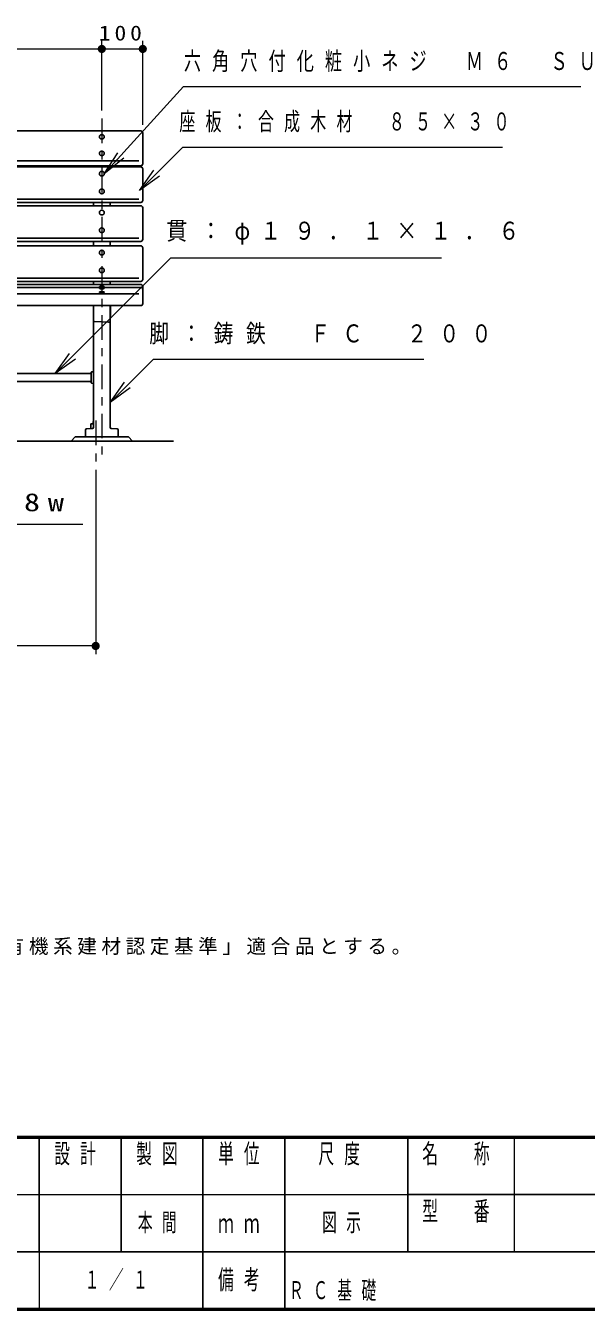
# Model space of a CAD drawing. Units: millimetres on the paper, scale 1:20. Extents: x -365 to 0, y -5 to 257.
# Drawn here: x -229.1 to -160.7, y 0 to 156.6 of the extents above; entities that cross this region are included whole.
import ezdxf

# ---------------------------------------------------------------- set-up
doc = ezdxf.new("R2010")
doc.units = ezdxf.units.MM
doc.linetypes.add('USER2', pattern=[6, 3, -1, 1, -1])
doc.layers.add('LY_1', color=7, linetype='Continuous', lineweight=25)
doc.layers.add('LY_3', color=7, linetype='Continuous', lineweight=13)
doc.styles.add('ＭＳ ゴシック', font='')
doc.styles.get('ＭＳ ゴシック').set_extended_font_data('MS Gothic')

# ---------------------------------------------------------------- blocks, each defined once
blk = doc.blocks.new('filled_dot')
at = {"color": 0, "linetype": 'Continuous', "lineweight": -2, "const_width": 1.25}
blk.add_lwpolyline([(-0.625, 0, 1), (0.625, 0, 1)], format="xyb", close=True, dxfattribs=at)

msp = doc.modelspace()

# ---------------------------------------------------------------- linework, layer by layer
at = {"layer": 'LY_1', "lineweight": 13}
for p, q in [((-259.846, 153.776), (-219.846, 153.776)), ((-219.846, 146.276), (-219.846, 154.776)), ((-219.846, 153.776), (-214.846, 153.776)), ((-214.846, 144.526), (-214.846, 154.776)), ((-219.546, 138.556), (-217.898, 141.113)), ((-219.546, 138.556), (-217.528, 140.776)), ((-217.158, 140.44), (-219.546, 138.556)), ((-215.259, 136.499), (-213.491, 138.974)), ((-215.259, 136.499), (-213.138, 138.62)), ((-212.784, 138.267), (-215.259, 136.499)), ((-225.547, 114.162), (-223.779, 116.637)), ((-225.547, 114.162), (-223.426, 116.283)), ((-223.072, 115.93), (-225.547, 114.162)), ((-218.846, 110.643), (-217.078, 113.117)), ((-218.846, 110.643), (-216.724, 112.764)), ((-216.371, 112.41), (-218.846, 110.643)), ((-220.596, 102.435), (-220.596, 79.935)), ((-220.596, 80.935), (-259.096, 80.935))]:
    msp.add_line(p, q, dxfattribs=at)
at = {"layer": 'LY_1', "linetype": 'USER2', "lineweight": 13}
for p, q in [((-219.846, 145.276), (-219.846, 103.345)), ((-220.596, 108.435), (-220.596, 103.435))]:
    msp.add_line(p, q, dxfattribs=at)
at = {"layer": 'LY_1'}
for p, q in [((-304.596, 143.776), (-215.096, 143.776)), ((-214.846, 143.526), (-214.846, 139.773)), ((-304.596, 139.523), (-215.096, 139.523)), ((-304.596, 139.393), (-215.096, 139.393)), ((-304.346, 140.137), (-215.346, 140.137)), ((-220.846, 139.523), (-220.846, 139.393)), ((-218.846, 139.523), (-218.846, 139.393)), ((-214.846, 139.143), (-214.846, 135.3)), ((-304.596, 135.05), (-215.096, 135.05)), ((-304.346, 135.44), (-215.346, 135.44)), ((-220.846, 135.05), (-220.846, 134.647)), ((-218.846, 135.05), (-218.846, 134.647)), ((-304.596, 134.647), (-215.096, 134.647)), ((-214.846, 134.397), (-214.846, 130.554)), ((-304.596, 130.304), (-215.096, 130.304)), ((-304.346, 130.694), (-215.346, 130.694)), ((-220.846, 130.304), (-220.846, 129.758)), ((-218.846, 130.304), (-218.846, 129.758)), ((-304.596, 129.758), (-215.096, 129.758)), ((-214.846, 129.508), (-214.846, 125.665)), ((-304.596, 125.415), (-215.096, 125.415)), ((-304.346, 125.805), (-215.346, 125.805)), ((-220.846, 125.415), (-220.846, 125.045)), ((-218.846, 125.415), (-218.846, 125.045)), ((-304.596, 125.045), (-215.096, 125.045)), ((-304.596, 124.689), (-215.096, 124.689)), ((-304.346, 123.898), (-215.346, 123.898)), ((-214.846, 124.795), (-214.846, 122.709)), ((-304.596, 122.459), (-215.096, 122.459)), ((-220.846, 122.459), (-220.846, 107.619)), ((-218.846, 122.459), (-218.846, 107.619)), ((-218.796, 122.459), (-218.796, 121.185)), ((-218.796, 121.185), (-218.846, 121.183)), ((-219.046, 120.435), (-220.75, 120.503)), ((-219.046, 120.435), (-218.942, 120.439)), ((-220.846, 114.391), (-221.101, 114.364)), ((-258.546, 114.162), (-221.146, 114.162)), ((-258.546, 113.207), (-221.146, 113.207)), ((-221.146, 114.315), (-221.146, 113.055)), ((-221.101, 113.005), (-220.846, 112.978)), ((-220.913, 108.333), (-220.913, 108.05)), ((-220.913, 108.333), (-220.846, 108.333)), ((-221.846, 107.29), (-221.846, 106.435)), ((-221.702, 107.44), (-220.99, 107.469)), ((-221.201, 108.05), (-221.201, 107.435)), ((-221.201, 108.05), (-220.846, 108.05)), ((-217.99, 107.44), (-218.702, 107.469)), ((-217.846, 107.29), (-217.846, 106.435)), ((-296.096, 105.935), (-211.096, 105.935)), ((-223.096, 106.434), (-223.596, 105.935)), ((-216.596, 106.435), (-223.096, 106.435)), ((-216.596, 106.435), (-216.096, 105.935))]:
    msp.add_line(p, q, dxfattribs=at)
at = {"layer": 'LY_1', "lineweight": 13}
for points in [[(-219.546, 138.556), (-209.89, 149.182), (-161.359, 149.182)], [(-215.259, 136.499), (-209.956, 141.802), (-170.936, 141.802)], [(-225.547, 114.162), (-211.405, 128.304), (-178.381, 128.304)], [(-240.796, 122.234), (-256.431, 95.806), (-222.166, 95.806)], [(-218.846, 110.643), (-213.542, 115.946), (-180.518, 115.946)]]:
    msp.add_lwpolyline(points, dxfattribs=at)
at = {"layer": 'LY_1'}
for points in [[(-219.546, 143.05), (-219.547, 143.073), (-219.55, 143.096), (-219.556, 143.119), (-219.564, 143.142), (-219.574, 143.163), (-219.586, 143.184), (-219.6, 143.204), (-219.616, 143.223), (-219.634, 143.24), (-219.653, 143.256), (-219.674, 143.27), (-219.696, 143.283), (-219.719, 143.293), (-219.743, 143.302), (-219.768, 143.309), (-219.794, 143.315), (-219.82, 143.318), (-219.846, 143.319), (-219.872, 143.318), (-219.898, 143.315), (-219.924, 143.309), (-219.949, 143.302), (-219.973, 143.293), (-219.996, 143.283), (-220.018, 143.27), (-220.039, 143.256), (-220.058, 143.24), (-220.076, 143.223), (-220.092, 143.204), (-220.106, 143.184), (-220.118, 143.163), (-220.128, 143.142), (-220.136, 143.119), (-220.141, 143.096), (-220.145, 143.073), (-220.146, 143.05), (-220.145, 143.026), (-220.141, 143.003), (-220.136, 142.98), (-220.128, 142.958), (-220.118, 142.936), (-220.106, 142.915), (-220.092, 142.895), (-220.076, 142.877), (-220.058, 142.86), (-220.039, 142.844), (-220.018, 142.829), (-219.996, 142.817), (-219.973, 142.806), (-219.949, 142.797), (-219.924, 142.79), (-219.898, 142.785), (-219.872, 142.782), (-219.846, 142.781), (-219.82, 142.782), (-219.794, 142.785), (-219.768, 142.79), (-219.743, 142.797), (-219.719, 142.806), (-219.696, 142.817), (-219.674, 142.829), (-219.653, 142.844), (-219.634, 142.86), (-219.616, 142.877), (-219.6, 142.895), (-219.586, 142.915), (-219.574, 142.936), (-219.564, 142.958), (-219.556, 142.98), (-219.55, 143.003), (-219.547, 143.026)], [(-219.546, 141.033), (-219.547, 141.057), (-219.55, 141.08), (-219.556, 141.103), (-219.564, 141.125), (-219.574, 141.147), (-219.586, 141.168), (-219.6, 141.187), (-219.616, 141.206), (-219.634, 141.223), (-219.653, 141.239), (-219.674, 141.253), (-219.696, 141.266), (-219.719, 141.277), (-219.743, 141.286), (-219.768, 141.293), (-219.794, 141.298), (-219.82, 141.301), (-219.846, 141.302), (-219.872, 141.301), (-219.898, 141.298), (-219.924, 141.293), (-219.949, 141.286), (-219.973, 141.277), (-219.996, 141.266), (-220.018, 141.253), (-220.039, 141.239), (-220.058, 141.223), (-220.076, 141.206), (-220.092, 141.187), (-220.106, 141.168), (-220.118, 141.147), (-220.128, 141.125), (-220.136, 141.103), (-220.141, 141.08), (-220.145, 141.057), (-220.146, 141.033), (-220.145, 141.01), (-220.141, 140.986), (-220.136, 140.964), (-220.128, 140.941), (-220.118, 140.919), (-220.106, 140.899), (-220.092, 140.879), (-220.076, 140.86), (-220.058, 140.843), (-220.039, 140.827), (-220.018, 140.813), (-219.996, 140.8), (-219.973, 140.789), (-219.949, 140.78), (-219.924, 140.773), (-219.898, 140.768), (-219.872, 140.765), (-219.846, 140.764), (-219.82, 140.765), (-219.794, 140.768), (-219.768, 140.773), (-219.743, 140.78), (-219.719, 140.789), (-219.696, 140.8), (-219.674, 140.813), (-219.653, 140.827), (-219.634, 140.843), (-219.616, 140.86), (-219.6, 140.879), (-219.586, 140.899), (-219.574, 140.919), (-219.564, 140.941), (-219.556, 140.964), (-219.55, 140.986), (-219.547, 141.01)], [(-219.546, 138.556), (-219.547, 138.581), (-219.55, 138.606), (-219.556, 138.63), (-219.564, 138.654), (-219.574, 138.678), (-219.586, 138.7), (-219.6, 138.721), (-219.616, 138.741), (-219.634, 138.759), (-219.653, 138.776), (-219.674, 138.792), (-219.696, 138.805), (-219.719, 138.817), (-219.743, 138.826), (-219.768, 138.834), (-219.794, 138.839), (-219.82, 138.843), (-219.846, 138.844), (-219.872, 138.843), (-219.898, 138.839), (-219.924, 138.834), (-219.949, 138.826), (-219.973, 138.817), (-219.996, 138.805), (-220.018, 138.792), (-220.039, 138.776), (-220.058, 138.759), (-220.076, 138.741), (-220.092, 138.721), (-220.106, 138.7), (-220.118, 138.678), (-220.128, 138.654), (-220.136, 138.63), (-220.141, 138.606), (-220.145, 138.581), (-220.146, 138.556), (-220.145, 138.531), (-220.141, 138.506), (-220.136, 138.482), (-220.128, 138.458), (-220.118, 138.434), (-220.106, 138.412), (-220.092, 138.391), (-220.076, 138.371), (-220.058, 138.353), (-220.039, 138.336), (-220.018, 138.32), (-219.996, 138.307), (-219.973, 138.295), (-219.949, 138.286), (-219.924, 138.278), (-219.898, 138.273), (-219.872, 138.269), (-219.846, 138.268), (-219.82, 138.269), (-219.794, 138.273), (-219.768, 138.278), (-219.743, 138.286), (-219.719, 138.295), (-219.696, 138.307), (-219.674, 138.32), (-219.653, 138.336), (-219.634, 138.353), (-219.616, 138.371), (-219.6, 138.391), (-219.586, 138.412), (-219.574, 138.434), (-219.564, 138.458), (-219.556, 138.482), (-219.55, 138.506), (-219.547, 138.531)], [(-219.546, 136.399), (-219.547, 136.424), (-219.55, 136.449), (-219.556, 136.473), (-219.564, 136.497), (-219.574, 136.52), (-219.586, 136.543), (-219.6, 136.564), (-219.616, 136.584), (-219.634, 136.602), (-219.653, 136.619), (-219.674, 136.634), (-219.696, 136.648), (-219.719, 136.659), (-219.743, 136.669), (-219.768, 136.677), (-219.794, 136.682), (-219.82, 136.685), (-219.846, 136.686), (-219.872, 136.685), (-219.898, 136.682), (-219.924, 136.677), (-219.949, 136.669), (-219.973, 136.659), (-219.996, 136.648), (-220.018, 136.634), (-220.039, 136.619), (-220.058, 136.602), (-220.076, 136.584), (-220.092, 136.564), (-220.106, 136.543), (-220.118, 136.52), (-220.128, 136.497), (-220.136, 136.473), (-220.141, 136.449), (-220.145, 136.424), (-220.146, 136.399), (-220.145, 136.374), (-220.141, 136.349), (-220.136, 136.324), (-220.128, 136.3), (-220.118, 136.277), (-220.106, 136.255), (-220.092, 136.234), (-220.076, 136.214), (-220.058, 136.195), (-220.039, 136.178), (-220.018, 136.163), (-219.996, 136.15), (-219.973, 136.138), (-219.949, 136.129), (-219.924, 136.121), (-219.898, 136.116), (-219.872, 136.112), (-219.846, 136.111), (-219.82, 136.112), (-219.794, 136.116), (-219.768, 136.121), (-219.743, 136.129), (-219.719, 136.138), (-219.696, 136.15), (-219.674, 136.163), (-219.653, 136.178), (-219.634, 136.195), (-219.616, 136.214), (-219.6, 136.234), (-219.586, 136.255), (-219.574, 136.277), (-219.564, 136.3), (-219.556, 136.324), (-219.55, 136.349), (-219.547, 136.374)], [(-219.546, 133.81), (-219.547, 133.835), (-219.55, 133.86), (-219.556, 133.885), (-219.564, 133.909), (-219.574, 133.932), (-219.586, 133.954), (-219.6, 133.975), (-219.616, 133.995), (-219.634, 134.014), (-219.653, 134.031), (-219.674, 134.046), (-219.696, 134.059), (-219.719, 134.071), (-219.743, 134.08), (-219.768, 134.088), (-219.794, 134.093), (-219.82, 134.097), (-219.846, 134.098), (-219.872, 134.097), (-219.898, 134.093), (-219.924, 134.088), (-219.949, 134.08), (-219.973, 134.071), (-219.996, 134.059), (-220.018, 134.046), (-220.039, 134.031), (-220.058, 134.014), (-220.076, 133.995), (-220.092, 133.975), (-220.106, 133.954), (-220.118, 133.932), (-220.128, 133.909), (-220.136, 133.885), (-220.141, 133.86), (-220.145, 133.835), (-220.146, 133.81), (-220.145, 133.785), (-220.141, 133.76), (-220.136, 133.736), (-220.128, 133.712), (-220.118, 133.689), (-220.106, 133.666), (-220.092, 133.645), (-220.076, 133.625), (-220.058, 133.607), (-220.039, 133.59), (-220.018, 133.575), (-219.996, 133.561), (-219.973, 133.55), (-219.949, 133.54), (-219.924, 133.532), (-219.898, 133.527), (-219.872, 133.524), (-219.846, 133.523), (-219.82, 133.524), (-219.794, 133.527), (-219.768, 133.532), (-219.743, 133.54), (-219.719, 133.55), (-219.696, 133.561), (-219.674, 133.575), (-219.653, 133.59), (-219.634, 133.607), (-219.616, 133.625), (-219.6, 133.645), (-219.586, 133.666), (-219.574, 133.689), (-219.564, 133.712), (-219.556, 133.736), (-219.55, 133.76), (-219.547, 133.785)], [(-219.546, 131.653), (-219.547, 131.678), (-219.55, 131.703), (-219.556, 131.727), (-219.564, 131.751), (-219.574, 131.775), (-219.586, 131.797), (-219.6, 131.818), (-219.616, 131.838), (-219.634, 131.856), (-219.653, 131.873), (-219.674, 131.889), (-219.696, 131.902), (-219.719, 131.914), (-219.743, 131.923), (-219.768, 131.931), (-219.794, 131.936), (-219.82, 131.939), (-219.846, 131.941), (-219.872, 131.939), (-219.898, 131.936), (-219.924, 131.931), (-219.949, 131.923), (-219.973, 131.914), (-219.996, 131.902), (-220.018, 131.889), (-220.039, 131.873), (-220.058, 131.856), (-220.076, 131.838), (-220.092, 131.818), (-220.106, 131.797), (-220.118, 131.775), (-220.128, 131.751), (-220.136, 131.727), (-220.141, 131.703), (-220.145, 131.678), (-220.146, 131.653), (-220.145, 131.628), (-220.141, 131.603), (-220.136, 131.579), (-220.128, 131.555), (-220.118, 131.531), (-220.106, 131.509), (-220.092, 131.488), (-220.076, 131.468), (-220.058, 131.45), (-220.039, 131.433), (-220.018, 131.417), (-219.996, 131.404), (-219.973, 131.392), (-219.949, 131.383), (-219.924, 131.375), (-219.898, 131.37), (-219.872, 131.366), (-219.846, 131.365), (-219.82, 131.366), (-219.794, 131.37), (-219.768, 131.375), (-219.743, 131.383), (-219.719, 131.392), (-219.696, 131.404), (-219.674, 131.417), (-219.653, 131.433), (-219.634, 131.45), (-219.616, 131.468), (-219.6, 131.488), (-219.586, 131.509), (-219.574, 131.531), (-219.564, 131.555), (-219.556, 131.579), (-219.55, 131.603), (-219.547, 131.628)], [(-219.546, 128.921), (-219.547, 128.946), (-219.55, 128.97), (-219.556, 128.995), (-219.564, 129.019), (-219.574, 129.042), (-219.586, 129.064), (-219.6, 129.085), (-219.616, 129.105), (-219.634, 129.124), (-219.653, 129.141), (-219.674, 129.156), (-219.696, 129.17), (-219.719, 129.181), (-219.743, 129.191), (-219.768, 129.198), (-219.794, 129.204), (-219.82, 129.207), (-219.846, 129.208), (-219.872, 129.207), (-219.898, 129.204), (-219.924, 129.198), (-219.949, 129.191), (-219.973, 129.181), (-219.996, 129.17), (-220.018, 129.156), (-220.039, 129.141), (-220.058, 129.124), (-220.076, 129.105), (-220.092, 129.085), (-220.106, 129.064), (-220.118, 129.042), (-220.128, 129.019), (-220.136, 128.995), (-220.141, 128.97), (-220.145, 128.946), (-220.146, 128.921), (-220.145, 128.895), (-220.141, 128.871), (-220.136, 128.846), (-220.128, 128.822), (-220.118, 128.799), (-220.106, 128.777), (-220.092, 128.756), (-220.076, 128.736), (-220.058, 128.717), (-220.039, 128.7), (-220.018, 128.685), (-219.996, 128.671), (-219.973, 128.66), (-219.949, 128.65), (-219.924, 128.643), (-219.898, 128.637), (-219.872, 128.634), (-219.846, 128.633), (-219.82, 128.634), (-219.794, 128.637), (-219.768, 128.643), (-219.743, 128.65), (-219.719, 128.66), (-219.696, 128.671), (-219.674, 128.685), (-219.653, 128.7), (-219.634, 128.717), (-219.616, 128.736), (-219.6, 128.756), (-219.586, 128.777), (-219.574, 128.799), (-219.564, 128.822), (-219.556, 128.846), (-219.55, 128.871), (-219.547, 128.895)], [(-219.546, 126.763), (-219.547, 126.788), (-219.55, 126.813), (-219.556, 126.838), (-219.564, 126.862), (-219.574, 126.885), (-219.586, 126.907), (-219.6, 126.928), (-219.616, 126.948), (-219.634, 126.967), (-219.653, 126.984), (-219.674, 126.999), (-219.696, 127.012), (-219.719, 127.024), (-219.743, 127.034), (-219.768, 127.041), (-219.794, 127.047), (-219.82, 127.05), (-219.846, 127.051), (-219.872, 127.05), (-219.898, 127.047), (-219.924, 127.041), (-219.949, 127.034), (-219.973, 127.024), (-219.996, 127.012), (-220.018, 126.999), (-220.039, 126.984), (-220.058, 126.967), (-220.076, 126.948), (-220.092, 126.928), (-220.106, 126.907), (-220.118, 126.885), (-220.128, 126.862), (-220.136, 126.838), (-220.141, 126.813), (-220.145, 126.788), (-220.146, 126.763), (-220.145, 126.738), (-220.141, 126.713), (-220.136, 126.689), (-220.128, 126.665), (-220.118, 126.642), (-220.106, 126.619), (-220.092, 126.598), (-220.076, 126.578), (-220.058, 126.56), (-220.039, 126.543), (-220.018, 126.528), (-219.996, 126.514), (-219.973, 126.503), (-219.949, 126.493), (-219.924, 126.485), (-219.898, 126.48), (-219.872, 126.477), (-219.846, 126.476), (-219.82, 126.477), (-219.794, 126.48), (-219.768, 126.485), (-219.743, 126.493), (-219.719, 126.503), (-219.696, 126.514), (-219.674, 126.528), (-219.653, 126.543), (-219.634, 126.56), (-219.616, 126.578), (-219.6, 126.598), (-219.586, 126.619), (-219.574, 126.642), (-219.564, 126.665), (-219.556, 126.689), (-219.55, 126.713), (-219.547, 126.738)], [(-219.546, 124.574), (-219.547, 124.579), (-219.55, 124.585), (-219.556, 124.59), (-219.564, 124.595), (-219.574, 124.6), (-219.586, 124.605), (-219.6, 124.61), (-219.616, 124.614), (-219.634, 124.618), (-219.653, 124.622), (-219.674, 124.625), (-219.696, 124.628), (-219.719, 124.63), (-219.743, 124.632), (-219.768, 124.634), (-219.794, 124.635), (-219.82, 124.636), (-219.846, 124.636), (-219.872, 124.636), (-219.898, 124.635), (-219.924, 124.634), (-219.949, 124.632), (-219.973, 124.63), (-219.996, 124.628), (-220.018, 124.625), (-220.039, 124.622), (-220.058, 124.618), (-220.076, 124.614), (-220.092, 124.61), (-220.106, 124.605), (-220.118, 124.6), (-220.128, 124.595), (-220.136, 124.59), (-220.141, 124.585), (-220.145, 124.579), (-220.146, 124.574), (-220.145, 124.568), (-220.141, 124.563), (-220.136, 124.558), (-220.128, 124.552), (-220.118, 124.547), (-220.106, 124.543), (-220.092, 124.538), (-220.076, 124.534), (-220.058, 124.53), (-220.039, 124.526), (-220.018, 124.523), (-219.996, 124.52), (-219.973, 124.517), (-219.949, 124.515), (-219.924, 124.513), (-219.898, 124.512), (-219.872, 124.512), (-219.846, 124.511), (-219.82, 124.512), (-219.794, 124.512), (-219.768, 124.513), (-219.743, 124.515), (-219.719, 124.517), (-219.696, 124.52), (-219.674, 124.523), (-219.653, 124.526), (-219.634, 124.53), (-219.616, 124.534), (-219.6, 124.538), (-219.586, 124.543), (-219.574, 124.547), (-219.564, 124.552), (-219.556, 124.558), (-219.55, 124.563), (-219.547, 124.568)], [(-219.546, 124.106), (-219.547, 124.111), (-219.55, 124.117), (-219.556, 124.122), (-219.564, 124.127), (-219.574, 124.132), (-219.586, 124.137), (-219.6, 124.142), (-219.616, 124.146), (-219.634, 124.15), (-219.653, 124.154), (-219.674, 124.157), (-219.696, 124.16), (-219.719, 124.162), (-219.743, 124.165), (-219.768, 124.166), (-219.794, 124.167), (-219.82, 124.168), (-219.846, 124.168), (-219.872, 124.168), (-219.898, 124.167), (-219.924, 124.166), (-219.949, 124.165), (-219.973, 124.162), (-219.996, 124.16), (-220.018, 124.157), (-220.039, 124.154), (-220.058, 124.15), (-220.076, 124.146), (-220.092, 124.142), (-220.106, 124.137), (-220.118, 124.132), (-220.128, 124.127), (-220.136, 124.122), (-220.141, 124.117), (-220.145, 124.111), (-220.146, 124.106), (-220.145, 124.1), (-220.141, 124.095), (-220.136, 124.09), (-220.128, 124.085), (-220.118, 124.08), (-220.106, 124.075), (-220.092, 124.07), (-220.076, 124.066), (-220.058, 124.062), (-220.039, 124.058), (-220.018, 124.055), (-219.996, 124.052), (-219.973, 124.049), (-219.949, 124.047), (-219.924, 124.046), (-219.898, 124.045), (-219.872, 124.044), (-219.846, 124.044), (-219.82, 124.044), (-219.794, 124.045), (-219.768, 124.046), (-219.743, 124.047), (-219.719, 124.049), (-219.696, 124.052), (-219.674, 124.055), (-219.653, 124.058), (-219.634, 124.062), (-219.616, 124.066), (-219.6, 124.07), (-219.586, 124.075), (-219.574, 124.08), (-219.564, 124.085), (-219.556, 124.09), (-219.55, 124.095), (-219.547, 124.1)]]:
    msp.add_lwpolyline(points, close=True, dxfattribs=at)
msp.add_lwpolyline([(-219.552, 124.689), (-219.547, 124.709), (-219.547, 124.73), (-219.552, 124.751), (-219.564, 124.771), (-219.58, 124.79), (-219.601, 124.808), (-219.627, 124.824), (-219.658, 124.839), (-219.691, 124.851), (-219.728, 124.86), (-219.766, 124.867), (-219.807, 124.871), (-219.847, 124.873), (-219.888, 124.871), (-219.929, 124.867), (-219.967, 124.86), (-220.003, 124.85), (-220.037, 124.838), (-220.067, 124.823), (-220.092, 124.807), (-220.113, 124.789), (-220.129, 124.77), (-220.14, 124.749), (-220.145, 124.729), (-220.145, 124.709), (-220.14, 124.689)], dxfattribs=at)
for centre, radius, start, end in [((-215.096, 143.526), 0.25, 0, 89.99998), ((-215.096, 139.773), 0.25, 270.00002, 0), ((-215.096, 139.143), 0.25, 0, 89.99998), ((-215.096, 135.3), 0.25, 270.00002, 0), ((-215.096, 134.397), 0.25, 0, 89.99998), ((-215.096, 130.554), 0.25, 270.00002, 0), ((-215.096, 129.508), 0.25, 0, 89.99998), ((-215.096, 125.665), 0.25, 270.00002, 0), ((-215.096, 124.795), 0.25, 0, 89.99998), ((-215.096, 124.439), 0.25, 0, 89.99998), ((-215.096, 122.709), 0.25, 270.00002, 0), ((-220.746, 120.603), 0.1, 180, 267.70943), ((-218.946, 120.539), 0.1, 272.29064, 0.00004), ((-221.096, 114.315), 0.05, 96.00898, 179.99996), ((-221.096, 113.055), 0.05, 179.99996, 263.99096), ((-221.696, 107.29), 0.15, 92.29005, 179.99996), ((-220.996, 107.619), 0.15, 272.28999, 0), ((-218.696, 107.619), 0.15, 179.99996, 267.70997), ((-217.996, 107.29), 0.15, 0, 87.70991)]:
    msp.add_arc(centre, radius, start, end, dxfattribs=at)
at = {"layer": 'LY_3', "lineweight": 50}
for p, q in [((-365, 21), (0, 21)), ((-365, 0), (0, 0))]:
    msp.add_line(p, q, dxfattribs=at)
at = {"layer": 'LY_3', "color": 211, "lineweight": 25}
for p, q in [((-227.5, 21), (-227.5, 7)), ((-217.5, 21), (-217.5, 7)), ((-207.5, 21), (-207.5, 0)), ((-197.5, 21), (-197.5, 7)), ((-182.5, 21), (-182.5, 7)), ((-182.5, 14), (-70, 14)), ((-237.5, 7), (0, 7))]:
    msp.add_line(p, q, dxfattribs=at)
at = {"layer": 'LY_3'}
for p, q in [((-169.5, 21), (-169.5, 7)), ((-237.5, 14), (-182.5, 14)), ((-227.5, 7), (-227.5, 0))]:
    msp.add_line(p, q, dxfattribs=at)
at = {"layer": 'LY_3', "lineweight": 25}
msp.add_line((-197.5, 7), (-197.5, 0), dxfattribs=at)

# ---------------------------------------------------------------- block references
at = {"layer": 'LY_1', "lineweight": 13, "xscale": 0.4, "yscale": 0.4}
msp.add_blockref('filled_dot', (-219.846, 153.776), dxfattribs=at)
at = {"layer": 'LY_1', "lineweight": 13, "xscale": 0.4, "yscale": 0.4, "rotation": 180}
for p in [(-219.846, 153.776), (-214.846, 153.776), (-220.596, 80.935)]:
    msp.add_blockref('filled_dot', p, dxfattribs=at)

# ---------------------------------------------------------------- texts
at = {"layer": 'LY_1', "style": 'ＭＳ ゴシック'}
for s, insert, char_height, attachment_point in [('\\T1.33;\\W1.15;100', (-217.346, 154.776), 1.833, 8), ('\\T1.64;\\W0.7;六角穴付化粧小ネジ\u3000Ｍ６\u3000ＳＵＳ', (-209.829, 152.182), 2.199, 4), ('\\T1.64;\\W0.65;座板：合成木材\u3000８５×３０', (-210.38, 144.802), 2.199, 4), ('\\T1.63;\\W0.85;貫：φ１９．１×１．６', (-211.965, 131.304), 2.199, 4), ('\\T1.64;\\W0.8;脚：鋳鉄\u3000ＦＣ\u3000２００', (-214.047, 118.946), 2.199, 4), ('\\T1.5;\\W1.3;PL-4.5X38w', (-252.679, 98.456), 2.199, 4), ('\\T1.23;木材は、木粉入り再生プラスチック（ポリプロピレン系・色：サンディーブラウン）とし、「再生有機系建材認定基準」適合品とする。', (-361.632, 43.196), 1.76, 7), ('\\T1.64;\\W0.6;本間', (-212.5, 10.5), 2.199, 5), ('\\T1.64;\\W0.6;図示', (-190, 10.5), 2.199, 5), ('\\T1.64;\\W0.6;１／１', (-217.5, 3.5), 2.199, 5), ('\\T1.64;\\W0.6;ＲＣ基礎', (-197, 1), 2.199, 7)]:
    msp.add_mtext(s, dxfattribs=dict(at, insert=insert, char_height=char_height, attachment_point=attachment_point))
at = {"layer": 'LY_3', "color": 4, "char_height": 2.346, "style": 'ＭＳ ゴシック'}
for s, insert, attachment_point in [('\\T1.64;\\W0.6;設計', (-222.5, 20.167), 2), ('\\T1.64;\\W0.6;製図', (-212.5, 20.167), 2), ('\\T1.64;\\W0.6;単位', (-202.5, 20.167), 2), ('\\T1.64;\\W0.6;尺度', (-190.25, 20.167), 2), ('\\T1.64;\\W0.6;名\u3000称', (-176, 20.167), 2), ('\\T1.64;\\W0.6;型\u3000番', (-176, 13.167), 2), ('\\T1.64;\\W0.6;ｍｍ', (-202.5, 10.5), 5), ('\\T1.64;\\W0.6;備考', (-202.5, 3.5), 5)]:
    msp.add_mtext(s, dxfattribs=dict(at, insert=insert, attachment_point=attachment_point))

doc.saveas('drawing.dxf')
